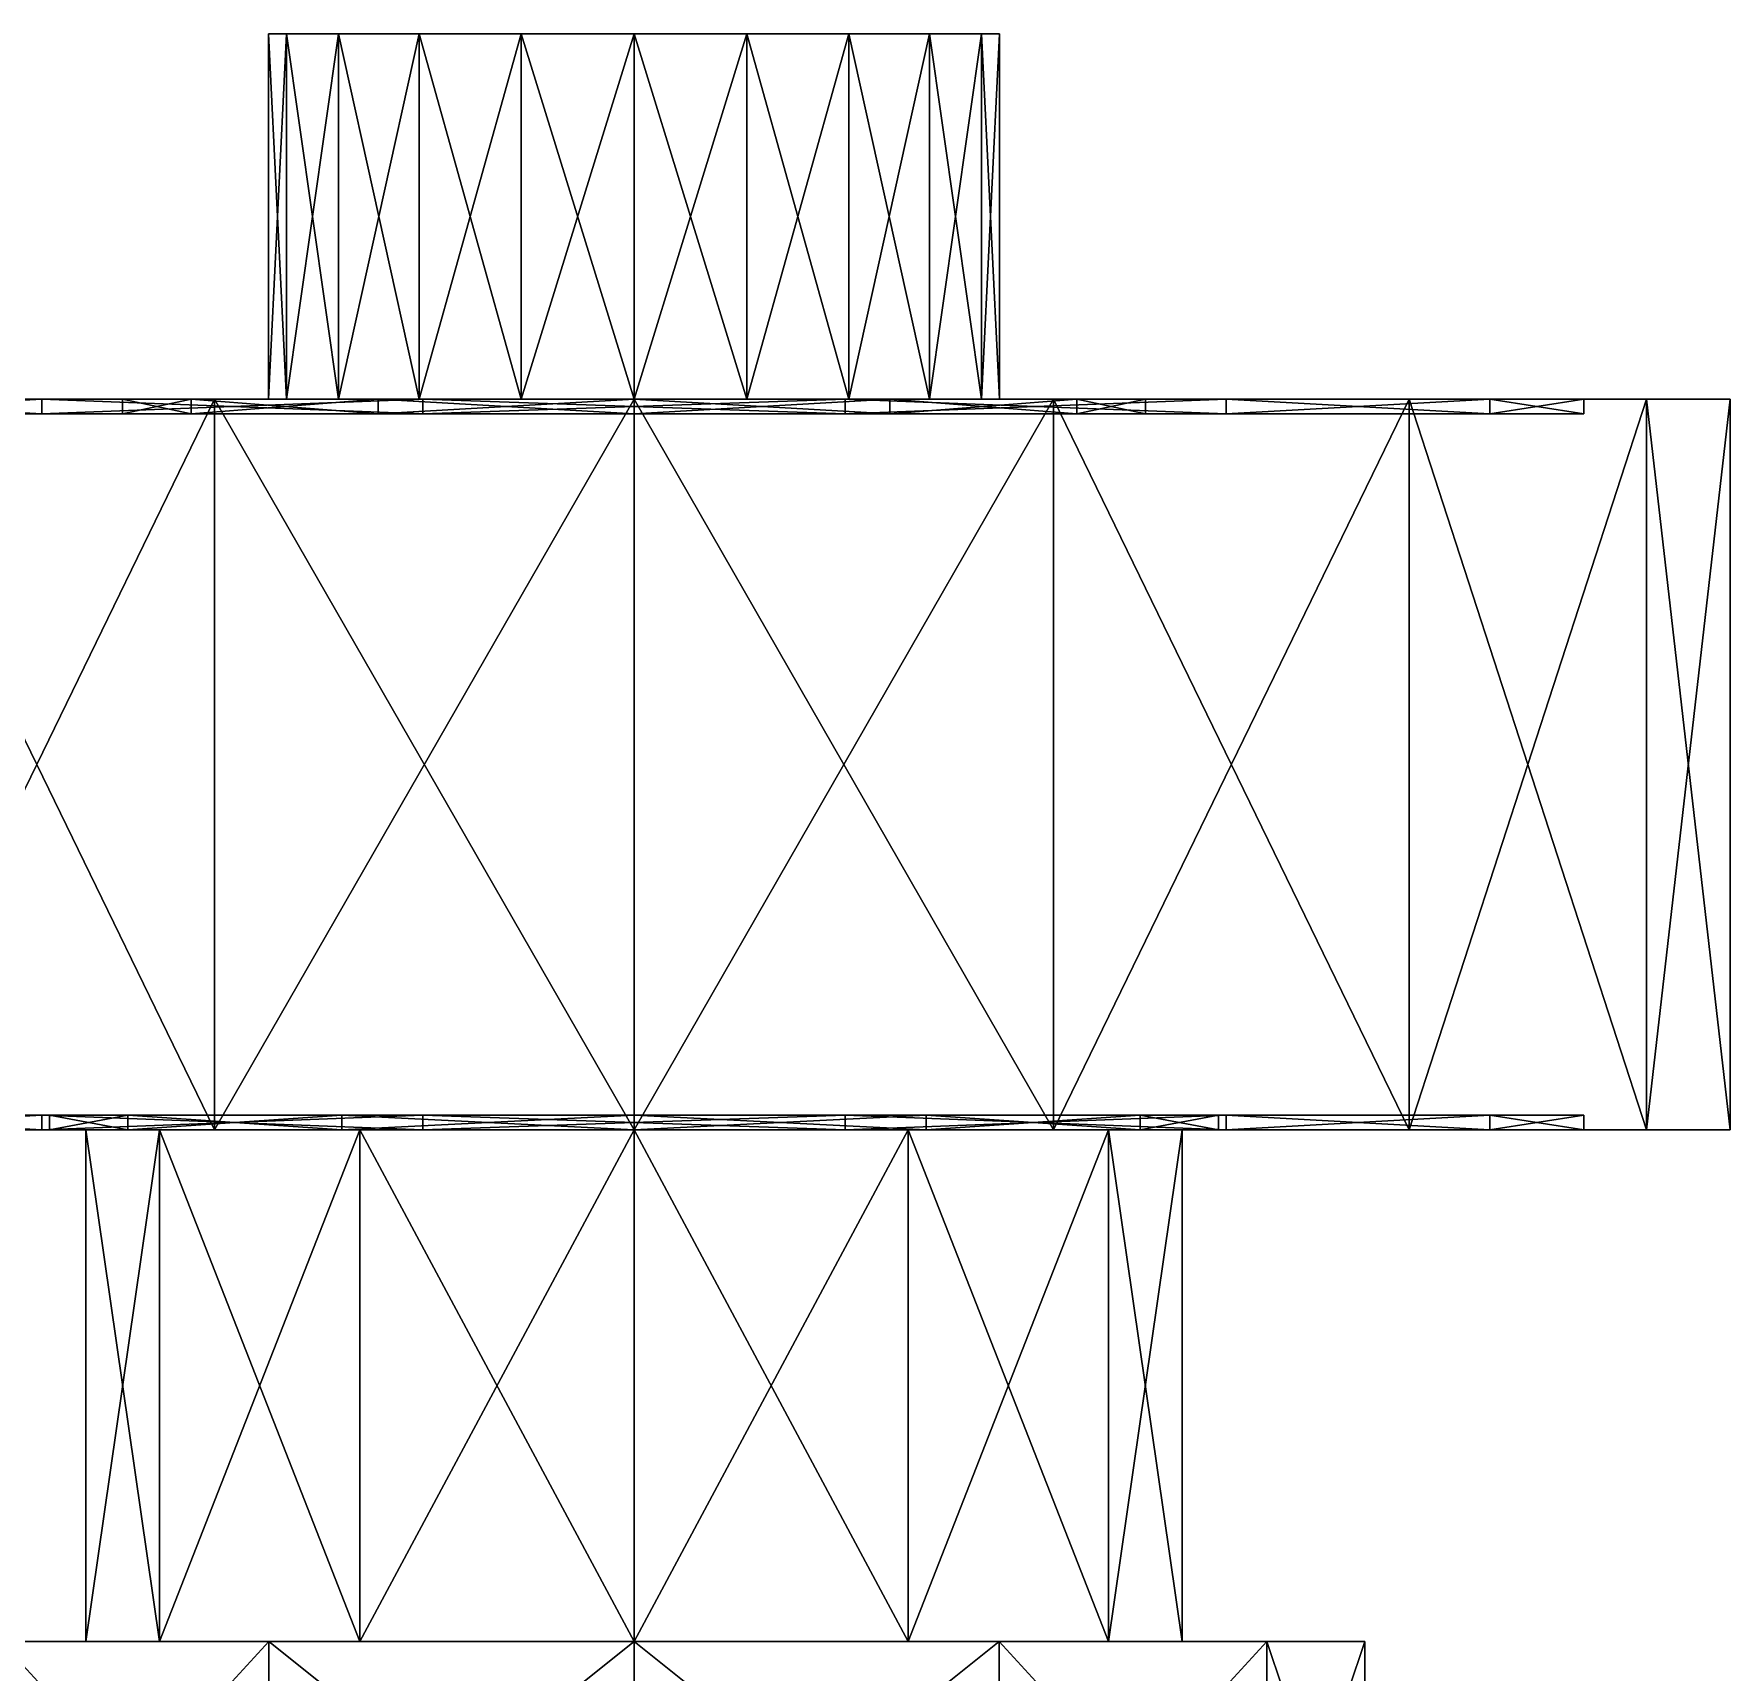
# Model space of a CAD drawing. Extents: x -25 to 25, y 0 to 84.
# Drawn here: x -8.21 to 15, y 61.58 to 84 of the extents above; entities that cross this region are included whole.
import ezdxf

# ---------------------------------------------------------------- set-up
doc = ezdxf.new("R2010")
doc.units = 0

msp = doc.modelspace()

# ---------------------------------------------------------------- linework, layer by layer
for points in [[(-4.755164, 84, -1.544569), (-4.755164, 79, -1.544569), (-5, 79)], [(-5, 84), (-5, 79), (-4.755164, 79, 1.544569)], [(-4.755164, 84, -1.544569), (-5, 79), (-5, 84)], [(-4.755164, 84, 1.544569), (-5, 84), (-4.755164, 79, 1.544569)], [(5, 84), (-5, 84), (-4.755164, 84, 1.544569)], [(4.755164, 84, -1.544569), (-5, 84), (5, 84)], [(4.755164, 84, -1.544569), (-4.755164, 84, -1.544569), (-5, 84)], [(-4.044455, 84, -2.939588), (-4.044455, 79, -2.939588), (-4.755164, 79, -1.544569)], [(-4.044455, 84, -2.939588), (-4.755164, 79, -1.544569), (-4.755164, 84, -1.544569)], [(-4.755164, 84, 1.544569), (-4.755164, 79, 1.544569), (-4.044455, 79, 2.939588)], [(-4.044455, 84, 2.939588), (-4.755164, 84, 1.544569), (-4.044455, 79, 2.939588)], [(4.755164, 84, 1.544569), (-4.755164, 84, 1.544569), (-4.044455, 84, 2.939588)], [(5, 84), (-4.755164, 84, 1.544569), (4.755164, 84, 1.544569)], [(4.044455, 84, -2.939588), (-4.044455, 84, -2.939588), (-4.755164, 84, -1.544569)], [(4.755164, 84, -1.544569), (4.044455, 84, -2.939588), (-4.755164, 84, -1.544569)], [(-2.939588, 84, -4.044455), (-2.939588, 79, -4.044455), (-4.044455, 79, -2.939588)], [(-2.939588, 84, -4.044455), (-4.044455, 79, -2.939588), (-4.044455, 84, -2.939588)], [(-4.044455, 84, 2.939588), (-4.044455, 79, 2.939588), (-2.939588, 79, 4.044455)], [(-2.939588, 84, 4.044455), (-4.044455, 84, 2.939588), (-2.939588, 79, 4.044455)], [(4.044455, 84, 2.939588), (-4.044455, 84, 2.939588), (-2.939588, 84, 4.044455)], [(4.755164, 84, 1.544569), (-4.044455, 84, 2.939588), (4.044455, 84, 2.939588)], [(2.939588, 84, -4.044455), (-2.939588, 84, -4.044455), (-4.044455, 84, -2.939588)], [(4.044455, 84, -2.939588), (2.939588, 84, -4.044455), (-4.044455, 84, -2.939588)], [(-1.544569, 84, -4.755164), (-1.544569, 79, -4.755164), (-2.939588, 79, -4.044455)], [(-1.544569, 84, -4.755164), (-2.939588, 79, -4.044455), (-2.939588, 84, -4.044455)], [(-2.939588, 84, 4.044455), (-2.939588, 79, 4.044455), (-1.544569, 79, 4.755164)], [(-1.544569, 84, 4.755164), (-2.939588, 84, 4.044455), (-1.544569, 79, 4.755164)], [(2.939588, 84, 4.044455), (-2.939588, 84, 4.044455), (-1.544569, 84, 4.755164)], [(4.044455, 84, 2.939588), (-2.939588, 84, 4.044455), (2.939588, 84, 4.044455)], [(1.544569, 84, -4.755164), (-1.544569, 84, -4.755164), (-2.939588, 84, -4.044455)], [(2.939588, 84, -4.044455), (1.544569, 84, -4.755164), (-2.939588, 84, -4.044455)], [(0, 84, -5), (0, 79, -5), (-1.544569, 79, -4.755164)], [(0, 84, -5), (-1.544569, 79, -4.755164), (-1.544569, 84, -4.755164)], [(-1.544569, 84, 4.755164), (-1.544569, 79, 4.755164), (0, 79, 5)], [(0, 84, 5), (-1.544569, 84, 4.755164), (0, 79, 5)], [(1.544569, 84, 4.755164), (-1.544569, 84, 4.755164), (0, 84, 5)], [(2.939588, 84, 4.044455), (-1.544569, 84, 4.755164), (1.544569, 84, 4.755164)], [(1.544569, 84, -4.755164), (0, 84, -5), (-1.544569, 84, -4.755164)], [(1.544569, 84, -4.755164), (1.544569, 79, -4.755164), (0, 79, -5)], [(1.544569, 84, -4.755164), (0, 79, -5), (0, 84, -5)], [(0, 84, 5), (0, 79, 5), (1.544569, 79, 4.755164)], [(1.544569, 84, 4.755164), (0, 84, 5), (1.544569, 79, 4.755164)], [(2.939588, 84, -4.044455), (2.939588, 79, -4.044455), (1.544569, 79, -4.755164)], [(2.939588, 84, -4.044455), (1.544569, 79, -4.755164), (1.544569, 84, -4.755164)], [(1.544569, 84, 4.755164), (1.544569, 79, 4.755164), (2.939588, 79, 4.044455)], [(2.939588, 84, 4.044455), (1.544569, 84, 4.755164), (2.939588, 79, 4.044455)], [(4.044455, 84, -2.939588), (4.044455, 79, -2.939588), (2.939588, 79, -4.044455)], [(4.044455, 84, -2.939588), (2.939588, 79, -4.044455), (2.939588, 84, -4.044455)], [(2.939588, 84, 4.044455), (2.939588, 79, 4.044455), (4.044455, 79, 2.939588)], [(4.044455, 84, 2.939588), (2.939588, 84, 4.044455), (4.044455, 79, 2.939588)], [(4.755164, 84, -1.544569), (4.755164, 79, -1.544569), (4.044455, 79, -2.939588)], [(4.755164, 84, -1.544569), (4.044455, 79, -2.939588), (4.044455, 84, -2.939588)], [(4.044455, 84, 2.939588), (4.044455, 79, 2.939588), (4.755164, 79, 1.544569)], [(4.755164, 84, 1.544569), (4.044455, 84, 2.939588), (4.755164, 79, 1.544569)], [(5, 84), (5, 79), (4.755164, 79, -1.544569)], [(4.755164, 84, 1.544569), (4.755164, 79, 1.544569), (5, 79)], [(5, 84), (4.755164, 84, 1.544569), (5, 79)], [(4.755164, 84, -1.544569), (5, 84), (4.755164, 79, -1.544569)], [(-8.106113, 79, 10.163128), (-13.858501, 79, 5.739028), (-10.606372, 79, 10.606372)], [(-8.106113, 79, 10.163128), (-11.712176, 79, 5.640735), (-13.858501, 79, 5.739028)], [(-8.106113, 79, -10.163128), (-10.606372, 79, -10.606372), (-13.858501, 79, -5.739028)], [(-11.712176, 79, -5.640735), (-8.106113, 79, -10.163128), (-13.858501, 79, -5.739028)], [(-8.106113, 78.800003, -10.163128), (-8.106113, 79, -10.163128), (-11.712176, 79, -5.640735)], [(-8.106113, 78.800003, -10.163128), (-11.712176, 79, -5.640735), (-11.712176, 78.800003, -5.640735)], [(-11.712176, 78.800003, 5.640735), (-11.712176, 79, 5.640735), (-8.106113, 79, 10.163128)], [(-8.106113, 78.800003, 10.163128), (-11.712176, 78.800003, 5.640735), (-8.106113, 79, 10.163128)], [(-5.739028, 79, -13.858501), (-5.739028, 69, -13.858501), (-10.606372, 69, -10.606372)], [(-5.739028, 79, -13.858501), (-10.606372, 69, -10.606372), (-10.606372, 79, -10.606372)], [(-10.606372, 79, 10.606372), (-10.606372, 69, 10.606372), (-5.739028, 69, 13.858501)], [(-5.739028, 79, 13.858501), (-10.606372, 79, 10.606372), (-5.739028, 69, 13.858501)], [(-2.891746, 79, 12.674105), (-10.606372, 79, 10.606372), (-5.739028, 79, 13.858501)], [(-2.891746, 79, 12.674105), (-8.106113, 79, 10.163128), (-10.606372, 79, 10.606372)], [(-2.891746, 79, -12.674105), (-5.739028, 79, -13.858501), (-10.606372, 79, -10.606372)], [(-8.106113, 79, -10.163128), (-2.891746, 79, -12.674105), (-10.606372, 79, -10.606372)], [(-2.891746, 78.800003, -12.674105), (-2.891746, 79, -12.674105), (-8.106113, 79, -10.163128)], [(-2.891746, 78.800003, -12.674105), (-8.106113, 79, -10.163128), (-8.106113, 78.800003, -10.163128)], [(-8.106113, 78.800003, 10.163128), (-8.106113, 79, 10.163128), (-2.891746, 79, 12.674105)], [(-2.891746, 78.800003, 12.674105), (-8.106113, 78.800003, 10.163128), (-2.891746, 79, 12.674105)], [(-6.061905, 79, -3.499843), (-6.061905, 78.800003, -3.499843), (-7, 78.800003)], [(-7, 79), (-7, 78.800003), (-6.061905, 78.800003, 3.499843)], [(-6.061905, 79, -3.499843), (-7, 78.800003), (-7, 79)], [(-6.061905, 79, 3.499843), (-7, 79), (-6.061905, 78.800003, 3.499843)], [(-5, 79), (-7, 79), (-6.061905, 79, 3.499843)], [(-4.044455, 79, -2.939588), (-6.061905, 79, -3.499843), (-7, 79)], [(-4.755164, 79, -1.544569), (-4.044455, 79, -2.939588), (-7, 79)], [(-5, 79), (-4.755164, 79, -1.544569), (-7, 79)], [(-3.5, 79, -6.062178), (-3.5, 78.800003, -6.062178), (-6.061905, 78.800003, -3.499843)], [(-3.5, 79, -6.062178), (-6.061905, 78.800003, -3.499843), (-6.061905, 79, -3.499843)], [(-6.061905, 79, 3.499843), (-6.061905, 78.800003, 3.499843), (-3.5, 78.800003, 6.062178)], [(-3.5, 79, 6.062178), (-6.061905, 79, 3.499843), (-3.5, 78.800003, 6.062178)], [(-2.939588, 79, 4.044455), (-6.061905, 79, 3.499843), (-3.5, 79, 6.062178)], [(-4.755164, 79, 1.544569), (-5, 79), (-6.061905, 79, 3.499843)], [(-4.044455, 79, 2.939588), (-4.755164, 79, 1.544569), (-6.061905, 79, 3.499843)], [(-2.939588, 79, 4.044455), (-4.044455, 79, 2.939588), (-6.061905, 79, 3.499843)], [(-1.544569, 79, -4.755164), (-3.5, 79, -6.062178), (-6.061905, 79, -3.499843)], [(-2.939588, 79, -4.044455), (-1.544569, 79, -4.755164), (-6.061905, 79, -3.499843)], [(-4.044455, 79, -2.939588), (-2.939588, 79, -4.044455), (-6.061905, 79, -3.499843)], [(0, 79, -15), (0, 69, -15), (-5.739028, 69, -13.858501)], [(0, 79, -15), (-5.739028, 69, -13.858501), (-5.739028, 79, -13.858501)], [(-5.739028, 79, 13.858501), (-5.739028, 69, 13.858501), (0, 69, 15)], [(0, 79, 15), (-5.739028, 79, 13.858501), (0, 69, 15)], [(5.739028, 79, 13.858501), (-5.739028, 79, 13.858501), (0, 79, 15)], [(2.891746, 79, 12.674105), (-5.739028, 79, 13.858501), (5.739028, 79, 13.858501)], [(2.891746, 79, 12.674105), (-2.891746, 79, 12.674105), (-5.739028, 79, 13.858501)], [(5.739028, 79, -13.858501), (0, 79, -15), (-5.739028, 79, -13.858501)], [(-2.891746, 79, -12.674105), (5.739028, 79, -13.858501), (-5.739028, 79, -13.858501)], [(0, 79, -6.999685), (0, 78.800003, -6.999685), (-3.5, 78.800003, -6.062178)], [(0, 79, -6.999685), (-3.5, 78.800003, -6.062178), (-3.5, 79, -6.062178)], [(-3.5, 79, 6.062178), (-3.5, 78.800003, 6.062178), (0, 78.800003, 6.999685)], [(0, 79, 6.999685), (-3.5, 79, 6.062178), (0, 78.800003, 6.999685)], [(3.5, 79, 6.062178), (-3.5, 79, 6.062178), (0, 79, 6.999685)], [(1.544569, 79, 4.755164), (-3.5, 79, 6.062178), (3.5, 79, 6.062178)], [(-1.544569, 79, 4.755164), (-2.939588, 79, 4.044455), (-3.5, 79, 6.062178)], [(0, 79, 5), (-1.544569, 79, 4.755164), (-3.5, 79, 6.062178)], [(1.544569, 79, 4.755164), (0, 79, 5), (-3.5, 79, 6.062178)], [(3.5, 79, -6.062178), (0, 79, -6.999685), (-3.5, 79, -6.062178)], [(-1.544569, 79, -4.755164), (3.5, 79, -6.062178), (-3.5, 79, -6.062178)], [(-2.891746, 79, -12.674105), (2.891746, 79, -12.674105), (5.739028, 79, -13.858501)], [(2.891746, 78.800003, -12.674105), (2.891746, 79, -12.674105), (-2.891746, 79, -12.674105)], [(2.891746, 78.800003, -12.674105), (-2.891746, 79, -12.674105), (-2.891746, 78.800003, -12.674105)], [(-2.891746, 78.800003, 12.674105), (-2.891746, 79, 12.674105), (2.891746, 79, 12.674105)], [(2.891746, 78.800003, 12.674105), (-2.891746, 78.800003, 12.674105), (2.891746, 79, 12.674105)], [(-1.544569, 79, -4.755164), (0, 79, -5), (3.5, 79, -6.062178)], [(5.739028, 79, -13.858501), (5.739028, 69, -13.858501), (0, 69, -15)], [(5.739028, 79, -13.858501), (0, 69, -15), (0, 79, -15)], [(0, 79, 15), (0, 69, 15), (5.739028, 69, 13.858501)], [(5.739028, 79, 13.858501), (0, 79, 15), (5.739028, 69, 13.858501)], [(3.5, 79, -6.062178), (3.5, 78.800003, -6.062178), (0, 78.800003, -6.999685)], [(3.5, 79, -6.062178), (0, 78.800003, -6.999685), (0, 79, -6.999685)], [(0, 79, 6.999685), (0, 78.800003, 6.999685), (3.5, 78.800003, 6.062178)], [(3.5, 79, 6.062178), (0, 79, 6.999685), (3.5, 78.800003, 6.062178)], [(0, 79, -5), (1.544569, 79, -4.755164), (3.5, 79, -6.062178)], [(1.544569, 79, 4.755164), (3.5, 79, 6.062178), (6.061905, 79, 3.499843)], [(2.939588, 79, 4.044455), (1.544569, 79, 4.755164), (6.061905, 79, 3.499843)], [(1.544569, 79, -4.755164), (2.939588, 79, -4.044455), (3.5, 79, -6.062178)], [(2.891746, 79, 12.674105), (5.739028, 79, 13.858501), (10.606372, 79, 10.606372)], [(8.106113, 79, 10.163128), (2.891746, 79, 12.674105), (10.606372, 79, 10.606372)], [(2.891746, 79, -12.674105), (10.606372, 79, -10.606372), (5.739028, 79, -13.858501)], [(2.891746, 79, -12.674105), (8.106113, 79, -10.163128), (10.606372, 79, -10.606372)], [(8.106113, 78.800003, -10.163128), (8.106113, 79, -10.163128), (2.891746, 79, -12.674105)], [(8.106113, 78.800003, -10.163128), (2.891746, 79, -12.674105), (2.891746, 78.800003, -12.674105)], [(2.891746, 78.800003, 12.674105), (2.891746, 79, 12.674105), (8.106113, 79, 10.163128)], [(8.106113, 78.800003, 10.163128), (2.891746, 78.800003, 12.674105), (8.106113, 79, 10.163128)], [(4.044455, 79, 2.939588), (2.939588, 79, 4.044455), (6.061905, 79, 3.499843)], [(2.939588, 79, -4.044455), (6.061905, 79, -3.499843), (3.5, 79, -6.062178)], [(2.939588, 79, -4.044455), (4.044455, 79, -2.939588), (6.061905, 79, -3.499843)], [(6.061905, 79, -3.499843), (6.061905, 78.800003, -3.499843), (3.5, 78.800003, -6.062178)], [(6.061905, 79, -3.499843), (3.5, 78.800003, -6.062178), (3.5, 79, -6.062178)], [(3.5, 79, 6.062178), (3.5, 78.800003, 6.062178), (6.061905, 78.800003, 3.499843)], [(6.061905, 79, 3.499843), (3.5, 79, 6.062178), (6.061905, 78.800003, 3.499843)], [(4.044455, 79, 2.939588), (6.061905, 79, 3.499843), (7, 79)], [(4.755164, 79, 1.544569), (4.044455, 79, 2.939588), (7, 79)], [(4.044455, 79, -2.939588), (4.755164, 79, -1.544569), (6.061905, 79, -3.499843)], [(4.755164, 79, 1.544569), (7, 79), (5, 79)], [(4.755164, 79, -1.544569), (5, 79), (6.061905, 79, -3.499843)], [(5, 79), (7, 79), (6.061905, 79, -3.499843)], [(10.606372, 79, -10.606372), (10.606372, 69, -10.606372), (5.739028, 69, -13.858501)], [(10.606372, 79, -10.606372), (5.739028, 69, -13.858501), (5.739028, 79, -13.858501)], [(5.739028, 79, 13.858501), (5.739028, 69, 13.858501), (10.606372, 69, 10.606372)], [(10.606372, 79, 10.606372), (5.739028, 79, 13.858501), (10.606372, 69, 10.606372)], [(7, 79), (7, 78.800003), (6.061905, 78.800003, -3.499843)], [(6.061905, 79, 3.499843), (6.061905, 78.800003, 3.499843), (7, 78.800003)], [(7, 79), (6.061905, 79, 3.499843), (7, 78.800003)], [(6.061905, 79, -3.499843), (7, 79), (6.061905, 78.800003, -3.499843)], [(8.106113, 79, 10.163128), (10.606372, 79, 10.606372), (13.858501, 79, 5.739028)], [(11.712176, 79, 5.640735), (8.106113, 79, 10.163128), (13.858501, 79, 5.739028)], [(8.106113, 79, -10.163128), (13.858501, 79, -5.739028), (10.606372, 79, -10.606372)], [(8.106113, 79, -10.163128), (11.712176, 79, -5.640735), (13.858501, 79, -5.739028)], [(11.712176, 78.800003, -5.640735), (11.712176, 79, -5.640735), (8.106113, 79, -10.163128)], [(11.712176, 78.800003, -5.640735), (8.106113, 79, -10.163128), (8.106113, 78.800003, -10.163128)], [(8.106113, 78.800003, 10.163128), (8.106113, 79, 10.163128), (11.712176, 79, 5.640735)], [(11.712176, 78.800003, 5.640735), (8.106113, 78.800003, 10.163128), (11.712176, 79, 5.640735)], [(13.858501, 79, -5.739028), (13.858501, 69, -5.739028), (10.606372, 69, -10.606372)], [(13.858501, 79, -5.739028), (10.606372, 69, -10.606372), (10.606372, 79, -10.606372)], [(10.606372, 79, 10.606372), (10.606372, 69, 10.606372), (13.858501, 69, 5.739028)], [(13.858501, 79, 5.739028), (10.606372, 79, 10.606372), (13.858501, 69, 5.739028)], [(11.712176, 79, 5.640735), (13.858501, 79, 5.739028), (15, 79)], [(11.712176, 79, 5.640735), (15, 79), (13, 79)], [(11.712176, 79, -5.640735), (13, 79), (13.858501, 79, -5.739028)], [(13, 78.800003), (13, 79), (11.712176, 79, -5.640735)], [(11.712176, 78.800003, 5.640735), (11.712176, 79, 5.640735), (13, 79)], [(13, 78.800003), (11.712176, 78.800003, 5.640735), (13, 79)], [(11.712176, 78.800003, -5.640735), (13, 78.800003), (11.712176, 79, -5.640735)], [(13, 79), (15, 79), (13.858501, 79, -5.739028)], [(15, 79), (15, 69), (13.858501, 69, -5.739028)], [(13.858501, 79, 5.739028), (13.858501, 69, 5.739028), (15, 69)], [(15, 79), (13.858501, 79, 5.739028), (15, 69)], [(13.858501, 79, -5.739028), (15, 79), (13.858501, 69, -5.739028)], [(-7, 78.800003), (-13, 78.800003), (-11.712176, 78.800003, 5.640735)], [(-6.061905, 78.800003, -3.499843), (-11.712176, 78.800003, -5.640735), (-13, 78.800003)], [(-7, 78.800003), (-6.061905, 78.800003, -3.499843), (-13, 78.800003)], [(-3.5, 78.800003, 6.062178), (-11.712176, 78.800003, 5.640735), (-8.106113, 78.800003, 10.163128)], [(-6.061905, 78.800003, 3.499843), (-7, 78.800003), (-11.712176, 78.800003, 5.640735)], [(-3.5, 78.800003, 6.062178), (-6.061905, 78.800003, 3.499843), (-11.712176, 78.800003, 5.640735)], [(8.106113, 78.800003, -10.163128), (-8.106113, 78.800003, -10.163128), (-11.712176, 78.800003, -5.640735)], [(0, 78.800003, -6.999685), (8.106113, 78.800003, -10.163128), (-11.712176, 78.800003, -5.640735)], [(-3.5, 78.800003, -6.062178), (0, 78.800003, -6.999685), (-11.712176, 78.800003, -5.640735)], [(-6.061905, 78.800003, -3.499843), (-3.5, 78.800003, -6.062178), (-11.712176, 78.800003, -5.640735)], [(8.106113, 78.800003, 10.163128), (-8.106113, 78.800003, 10.163128), (-2.891746, 78.800003, 12.674105)], [(11.712176, 78.800003, 5.640735), (-8.106113, 78.800003, 10.163128), (8.106113, 78.800003, 10.163128)], [(0, 78.800003, 6.999685), (-8.106113, 78.800003, 10.163128), (11.712176, 78.800003, 5.640735)], [(0, 78.800003, 6.999685), (-3.5, 78.800003, 6.062178), (-8.106113, 78.800003, 10.163128)], [(2.891746, 78.800003, -12.674105), (-2.891746, 78.800003, -12.674105), (-8.106113, 78.800003, -10.163128)], [(8.106113, 78.800003, -10.163128), (2.891746, 78.800003, -12.674105), (-8.106113, 78.800003, -10.163128)], [(8.106113, 78.800003, 10.163128), (-2.891746, 78.800003, 12.674105), (2.891746, 78.800003, 12.674105)], [(3.5, 78.800003, 6.062178), (0, 78.800003, 6.999685), (11.712176, 78.800003, 5.640735)], [(0, 78.800003, -6.999685), (3.5, 78.800003, -6.062178), (8.106113, 78.800003, -10.163128)], [(6.061905, 78.800003, 3.499843), (3.5, 78.800003, 6.062178), (11.712176, 78.800003, 5.640735)], [(3.5, 78.800003, -6.062178), (11.712176, 78.800003, -5.640735), (8.106113, 78.800003, -10.163128)], [(3.5, 78.800003, -6.062178), (6.061905, 78.800003, -3.499843), (11.712176, 78.800003, -5.640735)], [(6.061905, 78.800003, 3.499843), (11.712176, 78.800003, 5.640735), (13, 78.800003)], [(6.061905, 78.800003, 3.499843), (13, 78.800003), (7, 78.800003)], [(6.061905, 78.800003, -3.499843), (7, 78.800003), (11.712176, 78.800003, -5.640735)], [(7, 78.800003), (13, 78.800003), (11.712176, 78.800003, -5.640735)], [(-13, 69.199997), (-8, 69.199997), (-6.927638, 69.199997, 4.00054)], [(-13, 69.199997), (-11.712176, 69.199997, -5.640735), (-8, 69.199997)], [(-11.712176, 69.199997, 5.640735), (-13, 69.199997), (-6.927638, 69.199997, 4.00054)], [(-11.712176, 69.199997, -5.640735), (-6.927638, 69.199997, -4.00054), (-8, 69.199997)], [(-11.712176, 69.199997, 5.640735), (-6.927638, 69.199997, 4.00054), (-4.00054, 69.199997, 6.927638)], [(-11.712176, 69.199997, 5.640735), (-4.00054, 69.199997, 6.927638), (0, 69.199997, 8)], [(8.106113, 69.199997, 10.163128), (-11.712176, 69.199997, 5.640735), (0, 69.199997, 8)], [(-11.712176, 69.199997, -5.640735), (-4.00054, 69.199997, -6.927638), (-6.927638, 69.199997, -4.00054)], [(-11.712176, 69.199997, -5.640735), (-8.106113, 69.199997, -10.163128), (-4.00054, 69.199997, -6.927638)], [(-8.106113, 69, -10.163128), (-8.106113, 69.199997, -10.163128), (-11.712176, 69.199997, -5.640735)], [(-8.106113, 69, -10.163128), (-11.712176, 69.199997, -5.640735), (-11.712176, 69, -5.640735)], [(8.106113, 69.199997, 10.163128), (-8.106113, 69.199997, 10.163128), (-11.712176, 69.199997, 5.640735)], [(-11.712176, 69, 5.640735), (-11.712176, 69.199997, 5.640735), (-8.106113, 69.199997, 10.163128)], [(-8.106113, 69, 10.163128), (-11.712176, 69, 5.640735), (-8.106113, 69.199997, 10.163128)], [(-8.106113, 69.199997, -10.163128), (0, 69.199997, -8), (-4.00054, 69.199997, -6.927638)], [(-8.106113, 69.199997, -10.163128), (11.712176, 69.199997, -5.640735), (0, 69.199997, -8)], [(-8.106113, 69.199997, -10.163128), (8.106113, 69.199997, -10.163128), (11.712176, 69.199997, -5.640735)], [(-8.106113, 69.199997, -10.163128), (-2.891746, 69.199997, -12.674105), (8.106113, 69.199997, -10.163128)], [(-2.891746, 69, -12.674105), (-2.891746, 69.199997, -12.674105), (-8.106113, 69.199997, -10.163128)], [(-2.891746, 69, -12.674105), (-8.106113, 69.199997, -10.163128), (-8.106113, 69, -10.163128)], [(2.891746, 69.199997, 12.674105), (-2.891746, 69.199997, 12.674105), (-8.106113, 69.199997, 10.163128)], [(-8.106113, 69, 10.163128), (-8.106113, 69.199997, 10.163128), (-2.891746, 69.199997, 12.674105)], [(8.106113, 69.199997, 10.163128), (2.891746, 69.199997, 12.674105), (-8.106113, 69.199997, 10.163128)], [(-2.891746, 69, 12.674105), (-8.106113, 69, 10.163128), (-2.891746, 69.199997, 12.674105)], [(-6.927638, 69.199997, -4.00054), (-6.927638, 69, -4.00054), (-8, 69)], [(-8, 69.199997), (-8, 69), (-6.927638, 69, 4.00054)], [(-6.927638, 69.199997, -4.00054), (-8, 69), (-8, 69.199997)], [(-6.927638, 69.199997, 4.00054), (-8, 69.199997), (-6.927638, 69, 4.00054)], [(-4.00054, 69.199997, -6.927638), (-4.00054, 69, -6.927638), (-6.927638, 69, -4.00054)], [(-4.00054, 69.199997, -6.927638), (-6.927638, 69, -4.00054), (-6.927638, 69.199997, -4.00054)], [(-6.927638, 69.199997, 4.00054), (-6.927638, 69, 4.00054), (-4.00054, 69, 6.927638)], [(-4.00054, 69.199997, 6.927638), (-6.927638, 69.199997, 4.00054), (-4.00054, 69, 6.927638)], [(0, 69.199997, -8), (0, 69, -8), (-4.00054, 69, -6.927638)], [(0, 69.199997, -8), (-4.00054, 69, -6.927638), (-4.00054, 69.199997, -6.927638)], [(-4.00054, 69.199997, 6.927638), (-4.00054, 69, 6.927638), (0, 69, 8)], [(0, 69.199997, 8), (-4.00054, 69.199997, 6.927638), (0, 69, 8)], [(-2.891746, 69.199997, -12.674105), (2.891746, 69.199997, -12.674105), (8.106113, 69.199997, -10.163128)], [(2.891746, 69, -12.674105), (2.891746, 69.199997, -12.674105), (-2.891746, 69.199997, -12.674105)], [(2.891746, 69, -12.674105), (-2.891746, 69.199997, -12.674105), (-2.891746, 69, -12.674105)], [(-2.891746, 69, 12.674105), (-2.891746, 69.199997, 12.674105), (2.891746, 69.199997, 12.674105)], [(2.891746, 69, 12.674105), (-2.891746, 69, 12.674105), (2.891746, 69.199997, 12.674105)], [(4.00054, 69.199997, -6.927638), (4.00054, 69, -6.927638), (0, 69, -8)], [(4.00054, 69.199997, -6.927638), (0, 69, -8), (0, 69.199997, -8)], [(0, 69.199997, 8), (0, 69, 8), (4.00054, 69, 6.927638)], [(4.00054, 69.199997, 6.927638), (0, 69.199997, 8), (4.00054, 69, 6.927638)], [(8.106113, 69.199997, 10.163128), (0, 69.199997, 8), (4.00054, 69.199997, 6.927638)], [(11.712176, 69.199997, -5.640735), (4.00054, 69.199997, -6.927638), (0, 69.199997, -8)], [(8.106113, 69, -10.163128), (8.106113, 69.199997, -10.163128), (2.891746, 69.199997, -12.674105)], [(8.106113, 69, -10.163128), (2.891746, 69.199997, -12.674105), (2.891746, 69, -12.674105)], [(2.891746, 69, 12.674105), (2.891746, 69.199997, 12.674105), (8.106113, 69.199997, 10.163128)], [(8.106113, 69, 10.163128), (2.891746, 69, 12.674105), (8.106113, 69.199997, 10.163128)], [(6.927638, 69.199997, -4.00054), (6.927638, 69, -4.00054), (4.00054, 69, -6.927638)], [(6.927638, 69.199997, -4.00054), (4.00054, 69, -6.927638), (4.00054, 69.199997, -6.927638)], [(4.00054, 69.199997, 6.927638), (4.00054, 69, 6.927638), (6.927638, 69, 4.00054)], [(6.927638, 69.199997, 4.00054), (4.00054, 69.199997, 6.927638), (6.927638, 69, 4.00054)], [(11.712176, 69.199997, 5.640735), (4.00054, 69.199997, 6.927638), (6.927638, 69.199997, 4.00054)], [(11.712176, 69.199997, 5.640735), (8.106113, 69.199997, 10.163128), (4.00054, 69.199997, 6.927638)], [(11.712176, 69.199997, -5.640735), (6.927638, 69.199997, -4.00054), (4.00054, 69.199997, -6.927638)], [(8, 69.199997), (8, 69), (6.927638, 69, -4.00054)], [(6.927638, 69.199997, 4.00054), (6.927638, 69, 4.00054), (8, 69)], [(8, 69.199997), (6.927638, 69.199997, 4.00054), (8, 69)], [(6.927638, 69.199997, -4.00054), (8, 69.199997), (6.927638, 69, -4.00054)], [(11.712176, 69.199997, 5.640735), (6.927638, 69.199997, 4.00054), (8, 69.199997)], [(13, 69.199997), (8, 69.199997), (6.927638, 69.199997, -4.00054)], [(11.712176, 69.199997, -5.640735), (13, 69.199997), (6.927638, 69.199997, -4.00054)], [(11.712176, 69.199997, 5.640735), (8, 69.199997), (13, 69.199997)], [(11.712176, 69, -5.640735), (11.712176, 69.199997, -5.640735), (8.106113, 69.199997, -10.163128)], [(11.712176, 69, -5.640735), (8.106113, 69.199997, -10.163128), (8.106113, 69, -10.163128)], [(8.106113, 69, 10.163128), (8.106113, 69.199997, 10.163128), (11.712176, 69.199997, 5.640735)], [(11.712176, 69, 5.640735), (8.106113, 69, 10.163128), (11.712176, 69.199997, 5.640735)], [(13, 69), (13, 69.199997), (11.712176, 69.199997, -5.640735)], [(11.712176, 69, 5.640735), (11.712176, 69.199997, 5.640735), (13, 69.199997)], [(13, 69), (11.712176, 69, 5.640735), (13, 69.199997)], [(11.712176, 69, -5.640735), (13, 69), (11.712176, 69.199997, -5.640735)], [(-13.858501, 69, 5.739028), (-11.712176, 69, 5.640735), (-8.106113, 69, 10.163128)], [(-10.606372, 69, 10.606372), (-13.858501, 69, 5.739028), (-8.106113, 69, 10.163128)], [(-13.858501, 69, -5.739028), (-8.106113, 69, -10.163128), (-11.712176, 69, -5.640735)], [(-13.858501, 69, -5.739028), (-10.606372, 69, -10.606372), (-8.106113, 69, -10.163128)], [(-10.606372, 69, 10.606372), (-8.106113, 69, 10.163128), (-2.891746, 69, 12.674105)], [(-5.739028, 69, 13.858501), (-10.606372, 69, 10.606372), (-2.891746, 69, 12.674105)], [(-10.606372, 69, -10.606372), (-2.891746, 69, -12.674105), (-8.106113, 69, -10.163128)], [(-10.606372, 69, -10.606372), (-5.739028, 69, -13.858501), (-2.891746, 69, -12.674105)], [(-8, 69), (-7.5, 69), (-6.494899, 69, 3.749831)], [(-8, 69), (-6.927638, 69, -4.00054), (-7.5, 69)], [(-6.927638, 69, 4.00054), (-8, 69), (-6.494899, 69, 3.749831)], [(-6.494899, 69, -3.749831), (-6.494899, 62, -3.749831), (-7.5, 62)], [(-7.5, 69), (-7.5, 62), (-6.494899, 62, 3.749831)], [(-6.494899, 69, -3.749831), (-7.5, 62), (-7.5, 69)], [(-6.494899, 69, 3.749831), (-7.5, 69), (-6.494899, 62, 3.749831)], [(-6.927638, 69, -4.00054), (-6.494899, 69, -3.749831), (-7.5, 69)], [(-6.927638, 69, 4.00054), (-6.494899, 69, 3.749831), (-3.75, 69, 6.495191)], [(-4.00054, 69, 6.927638), (-6.927638, 69, 4.00054), (-3.75, 69, 6.495191)], [(-6.927638, 69, -4.00054), (-3.75, 69, -6.495191), (-6.494899, 69, -3.749831)], [(-6.927638, 69, -4.00054), (-4.00054, 69, -6.927638), (-3.75, 69, -6.495191)], [(-3.75, 69, -6.495191), (-3.75, 62, -6.495191), (-6.494899, 62, -3.749831)], [(-3.75, 69, -6.495191), (-6.494899, 62, -3.749831), (-6.494899, 69, -3.749831)], [(-6.494899, 69, 3.749831), (-6.494899, 62, 3.749831), (-3.75, 62, 6.495191)], [(-3.75, 69, 6.495191), (-6.494899, 69, 3.749831), (-3.75, 62, 6.495191)], [(5.739028, 69, 13.858501), (-5.739028, 69, 13.858501), (-2.891746, 69, 12.674105)], [(-5.739028, 69, -13.858501), (2.891746, 69, -12.674105), (-2.891746, 69, -12.674105)], [(-5.739028, 69, -13.858501), (5.739028, 69, -13.858501), (2.891746, 69, -12.674105)], [(-5.739028, 69, -13.858501), (0, 69, -15), (5.739028, 69, -13.858501)], [(5.739028, 69, 13.858501), (0, 69, 15), (-5.739028, 69, 13.858501)], [(-4.00054, 69, 6.927638), (-3.75, 69, 6.495191), (0, 69, 7.499663)], [(0, 69, 8), (-4.00054, 69, 6.927638), (0, 69, 7.499663)], [(-4.00054, 69, -6.927638), (0, 69, -7.499663), (-3.75, 69, -6.495191)], [(-4.00054, 69, -6.927638), (0, 69, -8), (0, 69, -7.499663)], [(0, 69, -7.499663), (0, 62, -7.499663), (-3.75, 62, -6.495191)], [(0, 69, -7.499663), (-3.75, 62, -6.495191), (-3.75, 69, -6.495191)], [(-3.75, 69, 6.495191), (-3.75, 62, 6.495191), (0, 62, 7.499663)], [(0, 69, 7.499663), (-3.75, 69, 6.495191), (0, 62, 7.499663)], [(5.739028, 69, 13.858501), (-2.891746, 69, 12.674105), (2.891746, 69, 12.674105)], [(3.75, 69, -6.495191), (3.75, 62, -6.495191), (0, 62, -7.499663)], [(3.75, 69, -6.495191), (0, 62, -7.499663), (0, 69, -7.499663)], [(0, 69, 7.499663), (0, 62, 7.499663), (3.75, 62, 6.495191)], [(3.75, 69, 6.495191), (0, 69, 7.499663), (3.75, 62, 6.495191)], [(4.00054, 69, 6.927638), (0, 69, 7.499663), (3.75, 69, 6.495191)], [(4.00054, 69, 6.927638), (0, 69, 8), (0, 69, 7.499663)], [(4.00054, 69, -6.927638), (3.75, 69, -6.495191), (0, 69, -7.499663)], [(0, 69, -8), (4.00054, 69, -6.927638), (0, 69, -7.499663)], [(10.606372, 69, 10.606372), (2.891746, 69, 12.674105), (8.106113, 69, 10.163128)], [(10.606372, 69, 10.606372), (5.739028, 69, 13.858501), (2.891746, 69, 12.674105)], [(10.606372, 69, -10.606372), (8.106113, 69, -10.163128), (2.891746, 69, -12.674105)], [(5.739028, 69, -13.858501), (10.606372, 69, -10.606372), (2.891746, 69, -12.674105)], [(6.494899, 69, -3.749831), (6.494899, 62, -3.749831), (3.75, 62, -6.495191)], [(6.494899, 69, -3.749831), (3.75, 62, -6.495191), (3.75, 69, -6.495191)], [(3.75, 69, 6.495191), (3.75, 62, 6.495191), (6.494899, 62, 3.749831)], [(6.494899, 69, 3.749831), (3.75, 69, 6.495191), (6.494899, 62, 3.749831)], [(6.927638, 69, 4.00054), (3.75, 69, 6.495191), (6.494899, 69, 3.749831)], [(6.927638, 69, 4.00054), (4.00054, 69, 6.927638), (3.75, 69, 6.495191)], [(6.927638, 69, -4.00054), (6.494899, 69, -3.749831), (3.75, 69, -6.495191)], [(4.00054, 69, -6.927638), (6.927638, 69, -4.00054), (3.75, 69, -6.495191)], [(7.5, 69), (7.5, 62), (6.494899, 62, -3.749831)], [(6.494899, 69, 3.749831), (6.494899, 62, 3.749831), (7.5, 62)], [(7.5, 69), (6.494899, 69, 3.749831), (7.5, 62)], [(6.494899, 69, -3.749831), (7.5, 69), (6.494899, 62, -3.749831)], [(6.927638, 69, 4.00054), (6.494899, 69, 3.749831), (7.5, 69)], [(8, 69), (7.5, 69), (6.494899, 69, -3.749831)], [(6.927638, 69, -4.00054), (8, 69), (6.494899, 69, -3.749831)], [(6.927638, 69, 4.00054), (7.5, 69), (8, 69)], [(13.858501, 69, 5.739028), (8.106113, 69, 10.163128), (11.712176, 69, 5.640735)], [(13.858501, 69, 5.739028), (10.606372, 69, 10.606372), (8.106113, 69, 10.163128)], [(13.858501, 69, -5.739028), (11.712176, 69, -5.640735), (8.106113, 69, -10.163128)], [(10.606372, 69, -10.606372), (13.858501, 69, -5.739028), (8.106113, 69, -10.163128)], [(13.858501, 69, 5.739028), (11.712176, 69, 5.640735), (13, 69)], [(15, 69), (13, 69), (11.712176, 69, -5.640735)], [(13.858501, 69, -5.739028), (15, 69), (11.712176, 69, -5.640735)], [(13.858501, 69, 5.739028), (13, 69), (15, 69)], [(-7.5, 62), (-10, 62), (-8.659694, 62, 5.000803)], [(-6.494899, 62, -3.749831), (-8.659694, 62, -5.000803), (-10, 62)], [(-7.5, 62), (-6.494899, 62, -3.749831), (-10, 62)], [(-4.999216, 62, -8.660459), (-4.999216, 58, -8.660459), (-8.659694, 58, -5.000803)], [(-4.999216, 62, -8.660459), (-8.659694, 58, -5.000803), (-8.659694, 62, -5.000803)], [(-8.659694, 62, 5.000803), (-8.659694, 58, 5.000803), (-4.999216, 58, 8.660459)], [(-4.999216, 62, 8.660459), (-8.659694, 62, 5.000803), (-4.999216, 58, 8.660459)], [(-3.75, 62, 6.495191), (-8.659694, 62, 5.000803), (-4.999216, 62, 8.660459)], [(-6.494899, 62, 3.749831), (-7.5, 62), (-8.659694, 62, 5.000803)], [(-3.75, 62, 6.495191), (-6.494899, 62, 3.749831), (-8.659694, 62, 5.000803)], [(-3.75, 62, -6.495191), (-4.999216, 62, -8.660459), (-8.659694, 62, -5.000803)], [(-6.494899, 62, -3.749831), (-3.75, 62, -6.495191), (-8.659694, 62, -5.000803)], [(0, 62, -9.999727), (0, 58, -9.999727), (-4.999216, 58, -8.660459)], [(0, 62, -9.999727), (-4.999216, 58, -8.660459), (-4.999216, 62, -8.660459)], [(-4.999216, 62, 8.660459), (-4.999216, 58, 8.660459), (0, 58, 9.999727)], [(0, 62, 9.999727), (-4.999216, 62, 8.660459), (0, 58, 9.999727)], [(4.999216, 62, 8.660459), (-4.999216, 62, 8.660459), (0, 62, 9.999727)], [(0, 62, 7.499663), (-4.999216, 62, 8.660459), (4.999216, 62, 8.660459)], [(0, 62, 7.499663), (-3.75, 62, 6.495191), (-4.999216, 62, 8.660459)], [(4.999216, 62, -8.660459), (0, 62, -9.999727), (-4.999216, 62, -8.660459)], [(0, 62, -7.499663), (4.999216, 62, -8.660459), (-4.999216, 62, -8.660459)], [(-3.75, 62, -6.495191), (0, 62, -7.499663), (-4.999216, 62, -8.660459)], [(4.999216, 62, -8.660459), (4.999216, 58, -8.660459), (0, 58, -9.999727)], [(4.999216, 62, -8.660459), (0, 58, -9.999727), (0, 62, -9.999727)], [(0, 62, 9.999727), (0, 58, 9.999727), (4.999216, 58, 8.660459)], [(4.999216, 62, 8.660459), (0, 62, 9.999727), (4.999216, 58, 8.660459)], [(3.75, 62, 6.495191), (0, 62, 7.499663), (4.999216, 62, 8.660459)], [(0, 62, -7.499663), (3.75, 62, -6.495191), (4.999216, 62, -8.660459)], [(3.75, 62, 6.495191), (4.999216, 62, 8.660459), (8.659694, 62, 5.000803)], [(6.494899, 62, 3.749831), (3.75, 62, 6.495191), (8.659694, 62, 5.000803)], [(3.75, 62, -6.495191), (8.659694, 62, -5.000803), (4.999216, 62, -8.660459)], [(3.75, 62, -6.495191), (6.494899, 62, -3.749831), (8.659694, 62, -5.000803)], [(8.659694, 62, -5.000803), (8.659694, 58, -5.000803), (4.999216, 58, -8.660459)], [(8.659694, 62, -5.000803), (4.999216, 58, -8.660459), (4.999216, 62, -8.660459)], [(4.999216, 62, 8.660459), (4.999216, 58, 8.660459), (8.659694, 58, 5.000803)], [(8.659694, 62, 5.000803), (4.999216, 62, 8.660459), (8.659694, 58, 5.000803)], [(6.494899, 62, 3.749831), (8.659694, 62, 5.000803), (10, 62)], [(6.494899, 62, 3.749831), (10, 62), (7.5, 62)], [(6.494899, 62, -3.749831), (7.5, 62), (8.659694, 62, -5.000803)], [(7.5, 62), (10, 62), (8.659694, 62, -5.000803)], [(10, 62), (10, 58), (8.659694, 58, -5.000803)], [(8.659694, 62, 5.000803), (8.659694, 58, 5.000803), (10, 58)], [(10, 62), (8.659694, 62, 5.000803), (10, 58)], [(8.659694, 62, -5.000803), (10, 62), (8.659694, 58, -5.000803)]]:
    msp.add_3dface(points)

doc.saveas('drawing.dxf')
